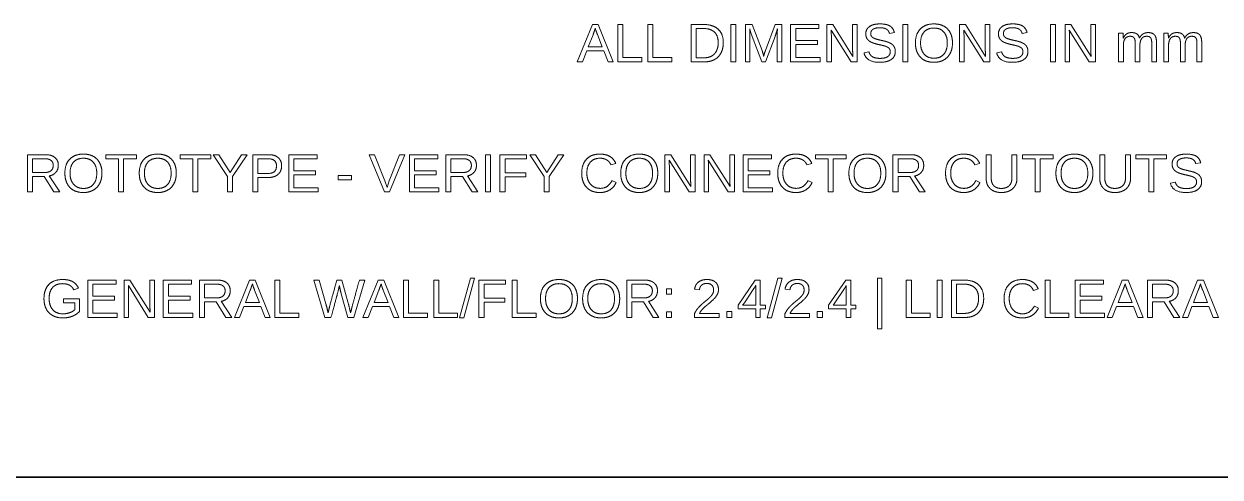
# Model space of a CAD drawing. Header units: millimetres. Extents: x 10 to 410, y 10 to 287.
# Drawn here: x 65.1 to 120.2, y 10 to 30.9 of the extents above; entities that cross this region are included whole.
import ezdxf

# ---------------------------------------------------------------- set-up
doc = ezdxf.new("R2010")
doc.units = ezdxf.units.MM
doc.layers.add('border', color=7, linetype='Continuous', lineweight=35)
doc.layers.add('dimensions', color=7, linetype='Continuous', lineweight=13)

msp = doc.modelspace()

# ---------------------------------------------------------------- linework, layer by layer
at = {"layer": 'border'}
msp.add_line((10, 10), (410, 10), dxfattribs=at)
at = {"layer": 'dimensions'}
for p, q in [((91.317, 30.859), (90.615, 29.139)), ((91.582, 30.859), (91.317, 30.859)), ((92.273, 29.139), (91.582, 30.859)), ((92.483, 30.859), (92.483, 29.139)), ((92.716, 30.859), (92.483, 30.859)), ((92.716, 29.33), (92.716, 30.859)), ((93.873, 30.859), (93.873, 29.139)), ((94.106, 30.859), (93.873, 30.859)), ((94.106, 29.33), (94.106, 30.859)), ((95.865, 30.859), (95.865, 29.139)), ((96.434, 30.859), (95.865, 30.859)), ((97.697, 30.859), (97.697, 29.139)), ((97.93, 30.859), (97.697, 30.859)), ((97.93, 29.139), (97.93, 30.859)), ((98.365, 30.859), (98.365, 29.139)), ((98.672, 30.859), (98.365, 30.859)), ((99.13, 29.667), (98.672, 30.859)), ((99.739, 30.859), (99.29, 29.667)), ((100.038, 30.859), (99.739, 30.859)), ((100.038, 29.139), (100.038, 30.859)), ((100.448, 30.859), (100.448, 29.139)), ((101.753, 30.859), (100.448, 30.859)), ((101.753, 30.669), (101.753, 30.859)), ((102.115, 30.859), (102.115, 29.139)), ((102.386, 30.859), (102.115, 30.859)), ((103.317, 29.385), (102.386, 30.859)), ((103.302, 30.859), (103.302, 29.731)), ((103.512, 30.859), (103.302, 30.859)), ((103.512, 29.139), (103.512, 30.859)), ((105.614, 30.859), (105.614, 29.139)), ((105.847, 30.859), (105.614, 30.859)), ((105.847, 29.139), (105.847, 30.859)), ((108.228, 30.859), (108.228, 29.139)), ((108.499, 30.859), (108.228, 30.859)), ((109.429, 29.385), (108.499, 30.859)), ((109.414, 30.859), (109.414, 29.731)), ((109.624, 30.859), (109.414, 30.859)), ((109.624, 29.139), (109.624, 30.859)), ((112.421, 30.859), (112.421, 29.139)), ((112.654, 30.859), (112.421, 30.859)), ((112.654, 29.139), (112.654, 30.859)), ((113.09, 30.859), (113.09, 29.139)), ((113.361, 30.859), (113.09, 30.859)), ((114.291, 29.385), (113.361, 30.859)), ((114.276, 30.859), (114.276, 29.731)), ((114.486, 30.859), (114.276, 30.859)), ((114.486, 29.139), (114.486, 30.859)), ((91.125, 29.824), (91.345, 30.389)), ((91.436, 30.649), (91.447, 30.684)), ((91.447, 30.684), (91.479, 30.582)), ((91.548, 30.392), (91.769, 29.824)), ((96.099, 30.673), (96.429, 30.673)), ((96.099, 29.326), (96.099, 30.673)), ((98.564, 30.653), (98.605, 30.519)), ((98.568, 30.518), (98.564, 30.653)), ((98.573, 30.287), (98.568, 30.518)), ((98.605, 30.519), (98.673, 30.311)), ((98.673, 30.311), (99.124, 29.139)), ((99.287, 29.139), (99.731, 30.311)), ((100.681, 30.669), (101.753, 30.669)), ((100.681, 30.117), (100.681, 30.669)), ((102.311, 30.604), (103.231, 29.139)), ((102.317, 30.486), (102.311, 30.604)), ((102.323, 30.282), (102.317, 30.486)), ((104.999, 30.449), (105.228, 30.49)), ((108.423, 30.604), (109.343, 29.139)), ((108.429, 30.486), (108.423, 30.604)), ((108.435, 30.282), (108.429, 30.486)), ((111.111, 30.449), (111.34, 30.49)), ((113.285, 30.604), (114.205, 29.139)), ((113.291, 30.486), (113.285, 30.604)), ((113.297, 30.282), (113.291, 30.486)), ((115.758, 30.46), (115.551, 30.46)), ((117.841, 30.46), (117.633, 30.46)), ((91.769, 29.824), (91.125, 29.824)), ((98.573, 29.139), (98.573, 30.287)), ((99.828, 30.287), (99.828, 29.139)), ((101.68, 30.117), (100.681, 30.117)), ((100.681, 29.929), (101.68, 29.929)), ((100.681, 29.33), (100.681, 29.929)), ((101.68, 29.929), (101.68, 30.117)), ((102.323, 29.139), (102.323, 30.282)), ((108.435, 29.139), (108.435, 30.282)), ((113.297, 29.139), (113.297, 30.282)), ((115.558, 30.178), (115.558, 29.139)), ((115.771, 30.234), (115.768, 30.234)), ((115.776, 29.139), (115.776, 29.905)), ((116.322, 29.977), (116.322, 29.139)), ((116.52, 30.234), (116.516, 30.234)), ((116.539, 29.139), (116.539, 29.905)), ((117.085, 29.977), (117.085, 29.139)), ((117.302, 29.139), (117.302, 30.02)), ((117.64, 30.178), (117.64, 29.139)), ((117.854, 30.234), (117.85, 30.234)), ((117.859, 29.139), (117.859, 29.905)), ((118.405, 29.977), (118.405, 29.139)), ((118.602, 30.234), (118.599, 30.234)), ((118.622, 29.139), (118.622, 29.905)), ((119.167, 29.977), (119.167, 29.139)), ((119.385, 29.139), (119.385, 30.02)), ((90.857, 29.139), (91.055, 29.642)), ((91.055, 29.642), (91.838, 29.642)), ((91.838, 29.642), (92.035, 29.139)), ((93.585, 29.33), (92.716, 29.33)), ((93.585, 29.139), (93.585, 29.33)), ((94.976, 29.33), (94.106, 29.33)), ((94.976, 29.139), (94.976, 29.33)), ((96.482, 29.326), (96.099, 29.326)), ((101.803, 29.33), (100.681, 29.33)), ((101.803, 29.139), (101.803, 29.33)), ((104.055, 29.597), (103.829, 29.552)), ((110.167, 29.597), (109.941, 29.552)), ((90.615, 29.139), (90.857, 29.139)), ((92.035, 29.139), (92.273, 29.139)), ((92.483, 29.139), (93.585, 29.139)), ((93.873, 29.139), (94.976, 29.139)), ((95.865, 29.139), (96.509, 29.139)), ((97.697, 29.139), (97.93, 29.139)), ((98.365, 29.139), (98.573, 29.139)), ((99.124, 29.139), (99.287, 29.139)), ((99.828, 29.139), (100.038, 29.139)), ((100.448, 29.139), (101.803, 29.139)), ((102.115, 29.139), (102.323, 29.139)), ((103.231, 29.139), (103.512, 29.139)), ((105.614, 29.139), (105.847, 29.139)), ((108.228, 29.139), (108.435, 29.139)), ((109.343, 29.139), (109.624, 29.139)), ((112.421, 29.139), (112.654, 29.139)), ((113.09, 29.139), (113.297, 29.139)), ((114.205, 29.139), (114.486, 29.139)), ((115.558, 29.139), (115.776, 29.139)), ((116.322, 29.139), (116.539, 29.139)), ((117.085, 29.139), (117.302, 29.139)), ((117.64, 29.139), (117.859, 29.139)), ((118.405, 29.139), (118.622, 29.139)), ((119.167, 29.139), (119.385, 29.139)), ((65.295, 24.859), (65.295, 23.139)), ((66.105, 24.859), (65.295, 24.859)), ((68.896, 24.859), (68.896, 24.669)), ((70.31, 24.859), (68.896, 24.859)), ((70.31, 24.669), (70.31, 24.859)), ((72.323, 24.859), (72.323, 24.669)), ((73.737, 24.859), (72.323, 24.859)), ((73.737, 24.669), (73.737, 24.859)), ((73.849, 24.859), (74.51, 23.852)), ((74.105, 24.859), (73.849, 24.859)), ((74.629, 24.04), (74.105, 24.859)), ((75.15, 24.859), (74.629, 24.04)), ((74.742, 23.852), (75.406, 24.859)), ((75.406, 24.859), (75.15, 24.859)), ((75.667, 24.859), (75.667, 23.139)), ((76.39, 24.859), (75.667, 24.859)), ((77.334, 24.859), (77.334, 23.139)), ((78.639, 24.859), (77.334, 24.859)), ((78.639, 24.669), (78.639, 24.859)), ((81.029, 24.859), (81.731, 23.139)), ((81.274, 24.859), (81.029, 24.859)), ((81.75, 23.648), (81.274, 24.859)), ((82.429, 24.859), (81.956, 23.648)), ((81.973, 23.139), (82.675, 24.859)), ((82.675, 24.859), (82.429, 24.859)), ((82.891, 24.859), (82.891, 23.139)), ((84.196, 24.859), (82.891, 24.859)), ((84.196, 24.669), (84.196, 24.859)), ((84.558, 24.859), (84.558, 23.139)), ((85.367, 24.859), (84.558, 24.859)), ((86.389, 24.859), (86.389, 23.139)), ((86.622, 24.859), (86.389, 24.859)), ((86.622, 23.139), (86.622, 24.859)), ((87.058, 24.859), (87.058, 23.139)), ((88.28, 24.859), (87.058, 24.859)), ((88.28, 24.669), (88.28, 24.859)), ((88.435, 24.859), (89.097, 23.852)), ((88.691, 24.859), (88.435, 24.859)), ((89.215, 24.04), (88.691, 24.859)), ((89.736, 24.859), (89.215, 24.04)), ((89.329, 23.852), (89.993, 24.859)), ((89.993, 24.859), (89.736, 24.859)), ((94.652, 24.859), (94.652, 23.139)), ((94.923, 24.859), (94.652, 24.859)), ((95.853, 23.385), (94.923, 24.859)), ((95.839, 24.859), (95.839, 23.731)), ((96.049, 24.859), (95.839, 24.859)), ((96.049, 23.139), (96.049, 24.859)), ((96.458, 24.859), (96.458, 23.139)), ((96.729, 24.859), (96.458, 24.859)), ((97.659, 23.385), (96.729, 24.859)), ((97.644, 24.859), (97.644, 23.731)), ((97.854, 24.859), (97.644, 24.859)), ((97.854, 23.139), (97.854, 24.859)), ((98.263, 24.859), (98.263, 23.139)), ((99.568, 24.859), (98.263, 24.859)), ((99.568, 24.669), (99.568, 24.859)), ((101.587, 24.859), (101.587, 24.669)), ((103, 24.859), (101.587, 24.859)), ((103, 24.669), (103, 24.859)), ((105.162, 24.859), (105.162, 23.139)), ((105.972, 24.859), (105.162, 24.859)), ((109.456, 24.859), (109.456, 23.764)), ((109.689, 24.859), (109.456, 24.859)), ((109.689, 23.784), (109.689, 24.859)), ((110.643, 24.859), (110.643, 23.8)), ((110.875, 24.859), (110.643, 24.859)), ((110.875, 23.786), (110.875, 24.859)), ((111.124, 24.859), (111.124, 24.669)), ((112.538, 24.859), (111.124, 24.859)), ((112.538, 24.669), (112.538, 24.859)), ((114.688, 24.859), (114.688, 23.764)), ((114.921, 24.859), (114.688, 24.859)), ((114.921, 23.784), (114.921, 24.859)), ((115.875, 24.859), (115.875, 23.8)), ((116.107, 24.859), (115.875, 24.859)), ((116.107, 23.786), (116.107, 24.859)), ((116.356, 24.859), (116.356, 24.669)), ((117.77, 24.859), (116.356, 24.859)), ((117.77, 24.669), (117.77, 24.859)), ((65.529, 24.673), (66.082, 24.673)), ((65.529, 24.038), (65.529, 24.673)), ((68.896, 24.669), (69.487, 24.669)), ((69.487, 24.669), (69.487, 23.139)), ((69.719, 24.669), (70.31, 24.669)), ((69.719, 23.139), (69.719, 24.669)), ((72.323, 24.669), (72.914, 24.669)), ((72.914, 24.669), (72.914, 23.139)), ((73.146, 24.669), (73.737, 24.669)), ((73.146, 23.139), (73.146, 24.669)), ((75.9, 24.673), (76.362, 24.673)), ((75.9, 23.994), (75.9, 24.673)), ((77.567, 24.669), (78.639, 24.669)), ((77.567, 24.117), (77.567, 24.669)), ((83.124, 24.669), (84.196, 24.669)), ((83.124, 24.117), (83.124, 24.669)), ((84.791, 24.673), (85.344, 24.673)), ((84.791, 24.038), (84.791, 24.673)), ((87.291, 24.669), (88.28, 24.669)), ((87.291, 24.029), (87.291, 24.669)), ((92.17, 24.386), (92.391, 24.459)), ((94.847, 24.604), (95.768, 23.139)), ((94.854, 24.486), (94.847, 24.604)), ((94.86, 24.282), (94.854, 24.486)), ((94.86, 23.139), (94.86, 24.282)), ((96.653, 24.604), (97.573, 23.139)), ((96.659, 24.486), (96.653, 24.604)), ((96.665, 24.282), (96.659, 24.486)), ((96.665, 23.139), (96.665, 24.282)), ((98.496, 24.669), (99.568, 24.669)), ((98.496, 24.117), (98.496, 24.669)), ((101.199, 24.386), (101.42, 24.459)), ((101.587, 24.669), (102.178, 24.669)), ((102.178, 24.669), (102.178, 23.139)), ((102.41, 24.669), (103, 24.669)), ((102.41, 23.139), (102.41, 24.669)), ((105.396, 24.673), (105.948, 24.673)), ((105.396, 24.038), (105.396, 24.673)), ((108.931, 24.386), (109.152, 24.459)), ((111.124, 24.669), (111.715, 24.669)), ((111.715, 24.669), (111.715, 23.139)), ((111.947, 24.669), (112.538, 24.669)), ((111.947, 23.139), (111.947, 24.669)), ((116.356, 24.669), (116.947, 24.669)), ((116.947, 24.669), (116.947, 23.139)), ((117.179, 24.669), (117.77, 24.669)), ((117.179, 23.139), (117.179, 24.669)), ((119.11, 24.449), (119.34, 24.49)), ((66.091, 24.038), (65.529, 24.038)), ((65.529, 23.854), (66.064, 23.854)), ((65.529, 23.139), (65.529, 23.854)), ((66.064, 23.854), (66.511, 23.139)), ((66.78, 23.139), (66.292, 23.88)), ((74.51, 23.852), (74.51, 23.139)), ((74.742, 23.139), (74.742, 23.852)), ((76.372, 23.994), (75.9, 23.994)), ((75.9, 23.81), (76.405, 23.81)), ((75.9, 23.139), (75.9, 23.81)), ((78.566, 24.117), (77.567, 24.117)), ((77.567, 23.929), (78.566, 23.929)), ((77.567, 23.33), (77.567, 23.929)), ((78.566, 23.929), (78.566, 24.117)), ((79.602, 23.901), (79.602, 23.706)), ((80.212, 23.901), (79.602, 23.901)), ((79.602, 23.706), (80.212, 23.706)), ((80.212, 23.706), (80.212, 23.901)), ((84.122, 24.117), (83.124, 24.117)), ((83.124, 23.929), (84.122, 23.929)), ((83.124, 23.33), (83.124, 23.929)), ((84.122, 23.929), (84.122, 24.117)), ((85.354, 24.038), (84.791, 24.038)), ((84.791, 23.854), (85.327, 23.854)), ((84.791, 23.139), (84.791, 23.854)), ((85.327, 23.854), (85.774, 23.139)), ((86.042, 23.139), (85.554, 23.88)), ((88.251, 24.029), (87.291, 24.029)), ((87.291, 23.836), (88.251, 23.836)), ((87.291, 23.139), (87.291, 23.836)), ((88.251, 23.836), (88.251, 24.029)), ((89.097, 23.852), (89.097, 23.139)), ((89.329, 23.139), (89.329, 23.852)), ((99.495, 24.117), (98.496, 24.117)), ((98.496, 23.929), (99.495, 23.929)), ((98.496, 23.33), (98.496, 23.929)), ((99.495, 23.929), (99.495, 24.117)), ((105.958, 24.038), (105.396, 24.038)), ((105.396, 23.854), (105.931, 23.854)), ((105.396, 23.139), (105.396, 23.854)), ((105.931, 23.854), (106.378, 23.139)), ((106.647, 23.139), (106.158, 23.88)), ((78.689, 23.33), (77.567, 23.33)), ((78.689, 23.139), (78.689, 23.33)), ((81.853, 23.344), (81.75, 23.648)), ((81.956, 23.648), (81.853, 23.344)), ((84.246, 23.33), (83.124, 23.33)), ((84.246, 23.139), (84.246, 23.33)), ((92.407, 23.569), (92.217, 23.664)), ((99.618, 23.33), (98.496, 23.33)), ((99.618, 23.139), (99.618, 23.33)), ((101.436, 23.569), (101.245, 23.664)), ((109.167, 23.569), (108.977, 23.664)), ((118.167, 23.597), (117.941, 23.552)), ((65.295, 23.139), (65.529, 23.139)), ((66.511, 23.139), (66.78, 23.139)), ((69.487, 23.139), (69.719, 23.139)), ((72.914, 23.139), (73.146, 23.139)), ((74.51, 23.139), (74.742, 23.139)), ((75.667, 23.139), (75.9, 23.139)), ((77.334, 23.139), (78.689, 23.139)), ((81.731, 23.139), (81.973, 23.139)), ((82.891, 23.139), (84.246, 23.139)), ((84.558, 23.139), (84.791, 23.139)), ((85.774, 23.139), (86.042, 23.139)), ((86.389, 23.139), (86.622, 23.139)), ((87.058, 23.139), (87.291, 23.139)), ((89.097, 23.139), (89.329, 23.139)), ((94.652, 23.139), (94.86, 23.139)), ((95.768, 23.139), (96.049, 23.139)), ((96.458, 23.139), (96.665, 23.139)), ((97.573, 23.139), (97.854, 23.139)), ((98.263, 23.139), (99.618, 23.139)), ((102.178, 23.139), (102.41, 23.139)), ((105.162, 23.139), (105.396, 23.139)), ((106.378, 23.139), (106.647, 23.139)), ((111.715, 23.139), (111.947, 23.139)), ((116.947, 23.139), (117.179, 23.139)), ((68.075, 19.079), (68.075, 17.359)), ((69.38, 19.079), (68.075, 19.079)), ((68.308, 18.889), (69.38, 18.889)), ((68.308, 18.337), (68.308, 18.889)), ((69.38, 18.889), (69.38, 19.079)), ((69.742, 19.079), (69.742, 17.359)), ((70.013, 19.079), (69.742, 19.079)), ((69.938, 18.824), (70.858, 17.359)), ((69.944, 18.706), (69.938, 18.824)), ((70.944, 17.604), (70.013, 19.079)), ((70.929, 19.079), (70.929, 17.951)), ((71.139, 19.079), (70.929, 19.079)), ((71.139, 17.359), (71.139, 19.079)), ((71.548, 19.079), (71.548, 17.359)), ((72.853, 19.079), (71.548, 19.079)), ((71.781, 18.889), (72.853, 18.889)), ((71.781, 18.337), (71.781, 18.889)), ((72.853, 18.889), (72.853, 19.079)), ((73.215, 19.079), (73.215, 17.359)), ((74.025, 19.079), (73.215, 19.079)), ((73.448, 18.892), (74.001, 18.892)), ((73.448, 18.258), (73.448, 18.892)), ((75.522, 19.079), (74.821, 17.359)), ((75.787, 19.079), (75.522, 19.079)), ((75.641, 18.869), (75.652, 18.903)), ((75.652, 18.903), (75.685, 18.802)), ((76.478, 17.359), (75.787, 19.079)), ((76.688, 19.079), (76.688, 17.359)), ((76.921, 19.079), (76.688, 19.079)), ((76.921, 17.55), (76.921, 19.079)), ((78.486, 19.079), (78.993, 17.359)), ((78.729, 19.079), (78.486, 19.079)), ((79.038, 17.987), (78.729, 19.079)), ((79.769, 19.079), (79.546, 19.079)), ((80.068, 18.009), (79.769, 19.079)), ((80.32, 17.359), (80.826, 19.079)), ((80.826, 19.079), (80.583, 19.079)), ((81.449, 19.079), (80.747, 17.359)), ((81.714, 19.079), (81.449, 19.079)), ((81.567, 18.869), (81.578, 18.903)), ((81.578, 18.903), (81.611, 18.802)), ((82.405, 17.359), (81.714, 19.079)), ((82.615, 19.079), (82.615, 17.359)), ((82.848, 19.079), (82.615, 19.079)), ((82.848, 17.55), (82.848, 19.079)), ((84.005, 19.079), (84.005, 17.359)), ((84.238, 19.079), (84.005, 19.079)), ((84.238, 17.55), (84.238, 19.079)), ((85.692, 19.171), (85.19, 17.335)), ((85.388, 17.335), (85.885, 19.171)), ((85.885, 19.171), (85.692, 19.171)), ((86.09, 19.079), (86.09, 17.359)), ((87.312, 19.079), (86.09, 19.079)), ((86.323, 18.889), (87.312, 18.889)), ((86.323, 18.249), (86.323, 18.889)), ((87.312, 18.889), (87.312, 19.079)), ((87.617, 19.079), (87.617, 17.359)), ((87.85, 19.079), (87.617, 19.079)), ((87.85, 17.55), (87.85, 19.079)), ((92.897, 19.079), (92.897, 17.359)), ((93.706, 19.079), (92.897, 19.079)), ((93.13, 18.892), (93.683, 18.892)), ((93.13, 18.258), (93.13, 18.892)), ((98.816, 19.079), (98.029, 17.919)), ((99.047, 19.079), (98.816, 19.079)), ((98.839, 18.831), (98.839, 17.922)), ((99.047, 17.922), (99.047, 19.079)), ((99.863, 19.171), (99.362, 17.335)), ((99.559, 17.335), (100.056, 19.171)), ((100.056, 19.171), (99.863, 19.171)), ((102.986, 19.079), (102.198, 17.919)), ((103.217, 19.079), (102.986, 19.079)), ((103.009, 18.831), (103.009, 17.922)), ((103.217, 17.922), (103.217, 19.079)), ((104.449, 19.171), (104.449, 16.829)), ((104.652, 19.171), (104.449, 19.171)), ((104.652, 16.829), (104.652, 19.171)), ((105.775, 19.079), (105.775, 17.359)), ((106.008, 19.079), (105.775, 19.079)), ((106.008, 17.55), (106.008, 19.079)), ((107.191, 19.079), (107.191, 17.359)), ((107.424, 19.079), (107.191, 19.079)), ((107.424, 17.359), (107.424, 19.079)), ((107.86, 19.079), (107.86, 17.359)), ((108.429, 19.079), (107.86, 19.079)), ((108.093, 18.892), (108.424, 18.892)), ((108.093, 17.546), (108.093, 18.892)), ((112.166, 19.079), (112.166, 17.359)), ((112.399, 19.079), (112.166, 19.079)), ((112.399, 17.55), (112.399, 19.079)), ((113.556, 19.079), (113.556, 17.359)), ((114.861, 19.079), (113.556, 19.079)), ((113.789, 18.889), (114.861, 18.889)), ((113.789, 18.337), (113.789, 18.889)), ((114.861, 18.889), (114.861, 19.079)), ((115.725, 19.079), (115.023, 17.359)), ((115.99, 19.079), (115.725, 19.079)), ((115.844, 18.869), (115.854, 18.903)), ((115.854, 18.903), (115.887, 18.802)), ((116.681, 17.359), (115.99, 19.079)), ((116.891, 19.079), (116.891, 17.359)), ((117.7, 19.079), (116.891, 19.079)), ((117.124, 18.892), (117.677, 18.892)), ((117.124, 18.258), (117.124, 18.892)), ((119.198, 19.079), (118.496, 17.359)), ((119.463, 19.079), (119.198, 19.079)), ((119.316, 18.869), (119.327, 18.903)), ((119.327, 18.903), (119.36, 18.802)), ((120.154, 17.359), (119.463, 19.079)), ((66.954, 18.22), (66.954, 18.024)), ((67.683, 18.22), (66.954, 18.22)), ((67.423, 18.634), (67.645, 18.699)), ((67.683, 17.626), (67.683, 18.22)), ((69.307, 18.337), (68.308, 18.337)), ((69.307, 18.149), (69.307, 18.337)), ((69.95, 18.502), (69.944, 18.706)), ((69.95, 17.359), (69.95, 18.502)), ((72.78, 18.337), (71.781, 18.337)), ((72.78, 18.149), (72.78, 18.337)), ((74.011, 18.258), (73.448, 18.258)), ((75.331, 18.044), (75.551, 18.609)), ((75.753, 18.612), (75.974, 18.044)), ((79.744, 18.452), (80.042, 17.359)), ((81.257, 18.044), (81.477, 18.609)), ((81.68, 18.612), (81.901, 18.044)), ((87.283, 18.249), (86.323, 18.249)), ((87.283, 18.056), (87.283, 18.249)), ((93.693, 18.258), (93.13, 18.258)), ((94.725, 18.68), (94.725, 18.427)), ((94.963, 18.68), (94.725, 18.68)), ((94.725, 18.427), (94.963, 18.427)), ((94.963, 18.427), (94.963, 18.68)), ((96.022, 18.654), (96.246, 18.634)), ((98.317, 18.037), (98.757, 18.686)), ((100.192, 18.654), (100.416, 18.634)), ((102.487, 18.037), (102.927, 18.686)), ((111.628, 18.605), (111.849, 18.679)), ((114.788, 18.337), (113.789, 18.337)), ((114.788, 18.149), (114.788, 18.337)), ((115.533, 18.044), (115.753, 18.609)), ((115.956, 18.612), (116.177, 18.044)), ((117.687, 18.258), (117.124, 18.258)), ((119.006, 18.044), (119.226, 18.609)), ((119.429, 18.612), (119.65, 18.044)), ((66.954, 18.024), (67.468, 18.024)), ((67.468, 18.024), (67.468, 17.714)), ((68.308, 18.149), (69.307, 18.149)), ((68.308, 17.55), (68.308, 18.149)), ((71.781, 18.149), (72.78, 18.149)), ((71.781, 17.55), (71.781, 18.149)), ((73.448, 18.073), (73.984, 18.073)), ((73.448, 17.359), (73.448, 18.073)), ((73.984, 18.073), (74.431, 17.359)), ((74.7, 17.359), (74.211, 18.1)), ((75.062, 17.359), (75.26, 17.862)), ((75.26, 17.862), (76.044, 17.862)), ((75.974, 18.044), (75.331, 18.044)), ((76.044, 17.862), (76.24, 17.359)), ((80.989, 17.359), (81.187, 17.862)), ((81.187, 17.862), (81.97, 17.862)), ((81.901, 18.044), (81.257, 18.044)), ((81.97, 17.862), (82.167, 17.359)), ((86.323, 18.056), (87.283, 18.056)), ((86.323, 17.359), (86.323, 18.056)), ((93.13, 18.073), (93.666, 18.073)), ((93.13, 17.359), (93.13, 18.073)), ((93.666, 18.073), (94.113, 17.359)), ((94.381, 17.359), (93.893, 18.1)), ((98.029, 17.919), (98.029, 17.749)), ((98.029, 17.749), (98.839, 17.749)), ((98.231, 17.922), (98.251, 17.946)), ((98.839, 17.922), (98.231, 17.922)), ((98.251, 17.946), (98.317, 18.037)), ((98.839, 17.749), (98.839, 17.359)), ((99.288, 17.922), (99.047, 17.922)), ((99.047, 17.749), (99.288, 17.749)), ((99.047, 17.359), (99.047, 17.749)), ((99.288, 17.749), (99.288, 17.922)), ((102.198, 17.919), (102.198, 17.749)), ((102.198, 17.749), (103.009, 17.749)), ((102.401, 17.922), (102.421, 17.946)), ((103.009, 17.922), (102.401, 17.922)), ((102.421, 17.946), (102.487, 18.037)), ((103.009, 17.749), (103.009, 17.359)), ((103.458, 17.922), (103.217, 17.922)), ((103.217, 17.749), (103.458, 17.749)), ((103.217, 17.359), (103.217, 17.749)), ((103.458, 17.749), (103.458, 17.922)), ((111.865, 17.789), (111.675, 17.884)), ((113.789, 18.149), (114.788, 18.149)), ((113.789, 17.55), (113.789, 18.149)), ((115.265, 17.359), (115.463, 17.862)), ((115.463, 17.862), (116.246, 17.862)), ((116.177, 18.044), (115.533, 18.044)), ((116.246, 17.862), (116.443, 17.359)), ((117.124, 18.073), (117.66, 18.073)), ((117.124, 17.359), (117.124, 18.073)), ((117.66, 18.073), (118.107, 17.359)), ((118.375, 17.359), (117.887, 18.1)), ((118.738, 17.359), (118.936, 17.862)), ((118.936, 17.862), (119.719, 17.862)), ((119.65, 18.044), (119.006, 18.044)), ((119.719, 17.862), (119.916, 17.359)), ((68.075, 17.359), (69.43, 17.359)), ((69.43, 17.55), (68.308, 17.55)), ((69.43, 17.359), (69.43, 17.55)), ((69.742, 17.359), (69.95, 17.359)), ((70.858, 17.359), (71.139, 17.359)), ((71.548, 17.359), (72.903, 17.359)), ((72.903, 17.55), (71.781, 17.55)), ((72.903, 17.359), (72.903, 17.55)), ((73.215, 17.359), (73.448, 17.359)), ((74.431, 17.359), (74.7, 17.359)), ((74.821, 17.359), (75.062, 17.359)), ((76.24, 17.359), (76.478, 17.359)), ((76.688, 17.359), (77.791, 17.359)), ((77.791, 17.55), (76.921, 17.55)), ((77.791, 17.359), (77.791, 17.55)), ((78.993, 17.359), (79.271, 17.359)), ((80.042, 17.359), (80.32, 17.359)), ((80.187, 17.607), (80.176, 17.564)), ((80.747, 17.359), (80.989, 17.359)), ((82.167, 17.359), (82.405, 17.359)), ((82.615, 17.359), (83.717, 17.359)), ((83.717, 17.55), (82.848, 17.55)), ((83.717, 17.359), (83.717, 17.55)), ((84.005, 17.359), (85.107, 17.359)), ((85.107, 17.55), (84.238, 17.55)), ((85.107, 17.359), (85.107, 17.55)), ((85.19, 17.335), (85.388, 17.335)), ((86.09, 17.359), (86.323, 17.359)), ((87.617, 17.359), (88.719, 17.359)), ((88.719, 17.55), (87.85, 17.55)), ((88.719, 17.359), (88.719, 17.55)), ((92.897, 17.359), (93.13, 17.359)), ((94.113, 17.359), (94.381, 17.359)), ((94.725, 17.612), (94.725, 17.359)), ((94.963, 17.612), (94.725, 17.612)), ((94.725, 17.359), (94.963, 17.359)), ((94.963, 17.359), (94.963, 17.612)), ((96.012, 17.514), (96.012, 17.359)), ((96.012, 17.359), (97.151, 17.359)), ((97.151, 17.546), (96.254, 17.546)), ((97.151, 17.359), (97.151, 17.546)), ((97.505, 17.626), (97.505, 17.359)), ((97.743, 17.626), (97.505, 17.626)), ((97.505, 17.359), (97.743, 17.359)), ((97.743, 17.359), (97.743, 17.626)), ((98.839, 17.359), (99.047, 17.359)), ((99.362, 17.335), (99.559, 17.335)), ((100.182, 17.514), (100.182, 17.359)), ((100.182, 17.359), (101.321, 17.359)), ((101.321, 17.546), (100.424, 17.546)), ((101.321, 17.359), (101.321, 17.546)), ((101.675, 17.626), (101.675, 17.359)), ((101.913, 17.626), (101.675, 17.626)), ((101.675, 17.359), (101.913, 17.359)), ((101.913, 17.359), (101.913, 17.626)), ((103.009, 17.359), (103.217, 17.359)), ((105.775, 17.359), (106.877, 17.359)), ((106.877, 17.55), (106.008, 17.55)), ((106.877, 17.359), (106.877, 17.55)), ((107.191, 17.359), (107.424, 17.359)), ((107.86, 17.359), (108.503, 17.359)), ((108.477, 17.546), (108.093, 17.546)), ((112.166, 17.359), (113.268, 17.359)), ((113.268, 17.55), (112.399, 17.55)), ((113.268, 17.359), (113.268, 17.55)), ((113.556, 17.359), (114.911, 17.359)), ((114.911, 17.55), (113.789, 17.55)), ((114.911, 17.359), (114.911, 17.55)), ((115.023, 17.359), (115.265, 17.359)), ((116.443, 17.359), (116.681, 17.359)), ((116.891, 17.359), (117.124, 17.359)), ((118.107, 17.359), (118.375, 17.359)), ((118.496, 17.359), (118.738, 17.359)), ((119.916, 17.359), (120.154, 17.359)), ((104.449, 16.829), (104.652, 16.829))]:
    msp.add_line(p, q, dxfattribs=at)
for points in [[(96.434, 30.859), (96.871, 30.859), (97.109, 30.64)], [(104.079, 30.765), (104.248, 30.885), (104.563, 30.885)], [(104.563, 30.885), (104.856, 30.885), (105.011, 30.795)], [(106.422, 30.652), (106.648, 30.885), (107.051, 30.885)], [(107.051, 30.885), (107.313, 30.885), (107.506, 30.781)], [(110.191, 30.765), (110.36, 30.885), (110.675, 30.885)], [(110.675, 30.885), (110.968, 30.885), (111.123, 30.795)], [(91.436, 30.649), (91.405, 30.548), (91.345, 30.389)], [(91.548, 30.392), (91.514, 30.476), (91.479, 30.582)], [(96.937, 30.505), (96.761, 30.673), (96.429, 30.673)], [(97.112, 30.017), (97.112, 30.337), (96.937, 30.505)], [(97.109, 30.64), (97.346, 30.421), (97.346, 30.017)], [(99.839, 30.653), (99.779, 30.435), (99.731, 30.311)], [(99.828, 30.287), (99.828, 30.477), (99.839, 30.653)], [(103.91, 30.425), (103.91, 30.646), (104.079, 30.765)], [(103.942, 30.254), (103.91, 30.328), (103.91, 30.425)], [(104.246, 30.641), (104.137, 30.573), (104.137, 30.437)], [(104.137, 30.437), (104.137, 30.358), (104.179, 30.306)], [(104.561, 30.709), (104.354, 30.709), (104.246, 30.641)], [(104.855, 30.648), (104.749, 30.709), (104.561, 30.709)], [(104.999, 30.449), (104.961, 30.586), (104.855, 30.648)], [(105.011, 30.795), (105.166, 30.706), (105.228, 30.49)], [(106.196, 30.007), (106.196, 30.42), (106.422, 30.652)], [(106.594, 30.514), (106.433, 30.333), (106.433, 30.007)], [(107.051, 30.695), (106.755, 30.695), (106.594, 30.514)], [(107.504, 30.511), (107.344, 30.695), (107.051, 30.695)], [(107.665, 30.007), (107.665, 30.328), (107.504, 30.511)], [(107.506, 30.781), (107.699, 30.676), (107.801, 30.477)], [(107.801, 30.477), (107.903, 30.278), (107.903, 30.007)], [(110.022, 30.425), (110.022, 30.646), (110.191, 30.765)], [(110.054, 30.254), (110.022, 30.328), (110.022, 30.425)], [(110.358, 30.641), (110.249, 30.573), (110.249, 30.437)], [(110.249, 30.437), (110.249, 30.358), (110.291, 30.306)], [(110.673, 30.709), (110.466, 30.709), (110.358, 30.641)], [(110.967, 30.648), (110.861, 30.709), (110.673, 30.709)], [(111.111, 30.449), (111.073, 30.586), (110.967, 30.648)], [(111.123, 30.795), (111.278, 30.706), (111.34, 30.49)], [(115.558, 30.178), (115.558, 30.409), (115.551, 30.46)], [(115.758, 30.46), (115.759, 30.454), (115.76, 30.427)], [(115.76, 30.427), (115.762, 30.4), (115.764, 30.366)], [(115.764, 30.366), (115.765, 30.331), (115.768, 30.234)], [(115.771, 30.234), (115.842, 30.375), (115.934, 30.43)], [(116.08, 30.315), (115.94, 30.315), (115.858, 30.208)], [(115.934, 30.43), (116.025, 30.485), (116.157, 30.485)], [(116.27, 30.242), (116.217, 30.315), (116.08, 30.315)], [(116.157, 30.485), (116.307, 30.485), (116.395, 30.425)], [(116.395, 30.425), (116.482, 30.365), (116.516, 30.234)], [(116.52, 30.234), (116.588, 30.367), (116.685, 30.426)], [(116.843, 30.315), (116.699, 30.315), (116.619, 30.208)], [(116.685, 30.426), (116.782, 30.485), (116.92, 30.485)], [(117.032, 30.242), (116.98, 30.315), (116.843, 30.315)], [(116.92, 30.485), (117.12, 30.485), (117.211, 30.376)], [(117.211, 30.376), (117.302, 30.267), (117.302, 30.02)], [(117.64, 30.178), (117.64, 30.409), (117.633, 30.46)], [(117.841, 30.46), (117.842, 30.454), (117.843, 30.427)], [(117.843, 30.427), (117.844, 30.4), (117.846, 30.366)], [(117.846, 30.366), (117.848, 30.331), (117.85, 30.234)], [(117.854, 30.234), (117.925, 30.375), (118.016, 30.43)], [(118.163, 30.315), (118.022, 30.315), (117.941, 30.208)], [(118.016, 30.43), (118.108, 30.485), (118.24, 30.485)], [(118.352, 30.242), (118.3, 30.315), (118.163, 30.315)], [(118.24, 30.485), (118.39, 30.485), (118.477, 30.425)], [(118.477, 30.425), (118.564, 30.365), (118.599, 30.234)], [(118.602, 30.234), (118.671, 30.367), (118.768, 30.426)], [(118.926, 30.315), (118.782, 30.315), (118.702, 30.208)], [(118.768, 30.426), (118.865, 30.485), (119.003, 30.485)], [(119.115, 30.242), (119.062, 30.315), (118.926, 30.315)], [(119.003, 30.485), (119.203, 30.485), (119.294, 30.376)], [(119.294, 30.376), (119.385, 30.267), (119.385, 30.02)], [(97.035, 29.648), (97.112, 29.805), (97.112, 30.017)], [(97.346, 30.017), (97.346, 29.751), (97.242, 29.551)], [(104.036, 30.124), (103.975, 30.179), (103.942, 30.254)], [(104.202, 30.023), (104.097, 30.068), (104.036, 30.124)], [(104.179, 30.306), (104.221, 30.254), (104.301, 30.218)], [(104.512, 29.933), (104.308, 29.978), (104.202, 30.023)], [(104.301, 30.218), (104.38, 30.182), (104.617, 30.129)], [(104.725, 29.883), (104.629, 29.906), (104.512, 29.933)], [(104.617, 30.129), (104.696, 30.111), (104.775, 30.092)], [(104.891, 29.825), (104.822, 29.86), (104.725, 29.883)], [(104.775, 30.092), (104.854, 30.073), (104.926, 30.047)], [(104.999, 29.739), (104.961, 29.791), (104.891, 29.825)], [(104.926, 30.047), (104.998, 30.021), (105.06, 29.985)], [(105.06, 29.985), (105.123, 29.95), (105.17, 29.899)], [(105.17, 29.899), (105.216, 29.847), (105.242, 29.778)], [(105.242, 29.778), (105.269, 29.708), (105.269, 29.614)], [(106.298, 29.533), (106.196, 29.736), (106.196, 30.007)], [(106.433, 30.007), (106.433, 29.684), (106.596, 29.494)], [(107.505, 29.488), (107.665, 29.672), (107.665, 30.007)], [(107.903, 30.007), (107.903, 29.738), (107.8, 29.535)], [(110.148, 30.124), (110.087, 30.179), (110.054, 30.254)], [(110.314, 30.023), (110.209, 30.068), (110.148, 30.124)], [(110.291, 30.306), (110.333, 30.254), (110.413, 30.218)], [(110.624, 29.933), (110.42, 29.978), (110.314, 30.023)], [(110.413, 30.218), (110.492, 30.182), (110.729, 30.129)], [(110.837, 29.883), (110.741, 29.906), (110.624, 29.933)], [(110.729, 30.129), (110.808, 30.111), (110.887, 30.092)], [(111.003, 29.825), (110.934, 29.86), (110.837, 29.883)], [(110.887, 30.092), (110.966, 30.073), (111.038, 30.047)], [(111.111, 29.739), (111.073, 29.791), (111.003, 29.825)], [(111.038, 30.047), (111.11, 30.021), (111.172, 29.985)], [(111.172, 29.985), (111.235, 29.95), (111.282, 29.899)], [(111.282, 29.899), (111.328, 29.847), (111.354, 29.778)], [(111.354, 29.778), (111.381, 29.708), (111.381, 29.614)], [(115.858, 30.208), (115.776, 30.1), (115.776, 29.905)], [(116.322, 29.977), (116.322, 30.168), (116.27, 30.242)], [(116.619, 30.208), (116.539, 30.101), (116.539, 29.905)], [(117.085, 29.977), (117.085, 30.168), (117.032, 30.242)], [(117.941, 30.208), (117.859, 30.1), (117.859, 29.905)], [(118.405, 29.977), (118.405, 30.168), (118.352, 30.242)], [(118.702, 30.208), (118.622, 30.101), (118.622, 29.905)], [(119.167, 29.977), (119.167, 30.168), (119.115, 30.242)], [(96.482, 29.326), (96.671, 29.326), (96.815, 29.409)], [(96.948, 29.246), (96.758, 29.139), (96.509, 29.139)], [(96.815, 29.409), (96.958, 29.492), (97.035, 29.648)], [(97.242, 29.551), (97.139, 29.352), (96.948, 29.246)], [(99.13, 29.667), (99.154, 29.595), (99.177, 29.512)], [(99.177, 29.512), (99.199, 29.43), (99.207, 29.393)], [(99.207, 29.393), (99.216, 29.442), (99.247, 29.542)], [(99.247, 29.542), (99.279, 29.641), (99.29, 29.667)], [(103.317, 29.385), (103.302, 29.624), (103.302, 29.731)], [(104.558, 29.115), (103.929, 29.115), (103.829, 29.552)], [(104.055, 29.597), (104.094, 29.442), (104.221, 29.37)], [(104.221, 29.37), (104.348, 29.297), (104.567, 29.297)], [(105.082, 29.246), (104.896, 29.115), (104.558, 29.115)], [(104.567, 29.297), (104.792, 29.297), (104.915, 29.374)], [(104.915, 29.374), (105.038, 29.452), (105.038, 29.602)], [(105.038, 29.602), (105.038, 29.686), (104.999, 29.739)], [(105.269, 29.614), (105.269, 29.376), (105.082, 29.246)], [(106.591, 29.222), (106.399, 29.33), (106.298, 29.533)], [(107.048, 29.115), (106.783, 29.115), (106.591, 29.222)], [(106.596, 29.494), (106.759, 29.304), (107.048, 29.304)], [(107.048, 29.304), (107.346, 29.304), (107.505, 29.488)], [(107.504, 29.224), (107.311, 29.115), (107.048, 29.115)], [(107.8, 29.535), (107.697, 29.332), (107.504, 29.224)], [(109.429, 29.385), (109.414, 29.624), (109.414, 29.731)], [(110.67, 29.115), (110.042, 29.115), (109.941, 29.552)], [(110.167, 29.597), (110.206, 29.442), (110.333, 29.37)], [(110.333, 29.37), (110.46, 29.297), (110.679, 29.297)], [(111.194, 29.246), (111.008, 29.115), (110.67, 29.115)], [(110.679, 29.297), (110.905, 29.297), (111.027, 29.374)], [(111.027, 29.374), (111.15, 29.452), (111.15, 29.602)], [(111.15, 29.602), (111.15, 29.686), (111.111, 29.739)], [(111.381, 29.614), (111.381, 29.376), (111.194, 29.246)], [(114.291, 29.385), (114.276, 29.624), (114.276, 29.731)], [(66.105, 24.859), (66.395, 24.859), (66.553, 24.729)], [(67.24, 24.652), (67.466, 24.885), (67.869, 24.885)], [(67.869, 24.885), (68.131, 24.885), (68.324, 24.781)], [(70.667, 24.652), (70.892, 24.885), (71.295, 24.885)], [(71.295, 24.885), (71.558, 24.885), (71.75, 24.781)], [(76.39, 24.859), (76.68, 24.859), (76.838, 24.724)], [(85.367, 24.859), (85.658, 24.859), (85.816, 24.729)], [(91.046, 24.652), (91.268, 24.885), (91.661, 24.885)], [(91.661, 24.885), (91.936, 24.885), (92.12, 24.778)], [(92.847, 24.652), (93.073, 24.885), (93.475, 24.885)], [(93.475, 24.885), (93.738, 24.885), (93.931, 24.781)], [(100.074, 24.652), (100.297, 24.885), (100.69, 24.885)], [(100.69, 24.885), (100.964, 24.885), (101.149, 24.778)], [(103.357, 24.652), (103.583, 24.885), (103.986, 24.885)], [(103.986, 24.885), (104.248, 24.885), (104.441, 24.781)], [(105.972, 24.859), (106.262, 24.859), (106.42, 24.729)], [(107.806, 24.652), (108.029, 24.885), (108.422, 24.885)], [(108.422, 24.885), (108.696, 24.885), (108.881, 24.778)], [(112.894, 24.652), (113.12, 24.885), (113.523, 24.885)], [(113.523, 24.885), (113.785, 24.885), (113.978, 24.781)], [(118.19, 24.765), (118.359, 24.885), (118.674, 24.885)], [(118.674, 24.885), (118.967, 24.885), (119.122, 24.795)], [(66.375, 24.594), (66.273, 24.673), (66.082, 24.673)], [(66.477, 24.365), (66.477, 24.515), (66.375, 24.594)], [(66.376, 24.124), (66.477, 24.21), (66.477, 24.365)], [(66.553, 24.729), (66.711, 24.599), (66.711, 24.367)], [(66.711, 24.367), (66.711, 24.176), (66.6, 24.045)], [(67.014, 24.007), (67.014, 24.42), (67.24, 24.652)], [(67.412, 24.514), (67.251, 24.333), (67.251, 24.007)], [(67.869, 24.695), (67.573, 24.695), (67.412, 24.514)], [(68.322, 24.511), (68.162, 24.695), (67.869, 24.695)], [(68.483, 24.007), (68.483, 24.328), (68.322, 24.511)], [(68.324, 24.781), (68.517, 24.676), (68.619, 24.477)], [(68.619, 24.477), (68.721, 24.278), (68.721, 24.007)], [(70.441, 24.007), (70.441, 24.42), (70.667, 24.652)], [(70.839, 24.514), (70.677, 24.333), (70.677, 24.007)], [(71.295, 24.695), (71, 24.695), (70.839, 24.514)], [(71.749, 24.511), (71.588, 24.695), (71.295, 24.695)], [(71.909, 24.007), (71.909, 24.328), (71.749, 24.511)], [(71.75, 24.781), (71.943, 24.676), (72.045, 24.477)], [(72.045, 24.477), (72.147, 24.278), (72.147, 24.007)], [(76.763, 24.339), (76.763, 24.673), (76.362, 24.673)], [(76.372, 23.994), (76.763, 23.994), (76.763, 24.339)], [(76.838, 24.724), (76.997, 24.588), (76.997, 24.342)], [(76.997, 24.342), (76.997, 24.098), (76.838, 23.954)], [(85.638, 24.594), (85.536, 24.673), (85.344, 24.673)], [(85.74, 24.365), (85.74, 24.515), (85.638, 24.594)], [(85.639, 24.124), (85.74, 24.21), (85.74, 24.365)], [(85.816, 24.729), (85.974, 24.599), (85.974, 24.367)], [(85.974, 24.367), (85.974, 24.176), (85.862, 24.045)], [(90.824, 24.007), (90.824, 24.419), (91.046, 24.652)], [(91.219, 24.511), (91.061, 24.327), (91.061, 24.007)], [(91.664, 24.695), (91.378, 24.695), (91.219, 24.511)], [(91.978, 24.615), (91.846, 24.695), (91.664, 24.695)], [(92.17, 24.386), (92.111, 24.536), (91.978, 24.615)], [(92.12, 24.778), (92.305, 24.67), (92.391, 24.459)], [(92.621, 24.007), (92.621, 24.42), (92.847, 24.652)], [(93.019, 24.514), (92.858, 24.333), (92.858, 24.007)], [(93.475, 24.695), (93.18, 24.695), (93.019, 24.514)], [(93.929, 24.511), (93.768, 24.695), (93.475, 24.695)], [(94.089, 24.007), (94.089, 24.328), (93.929, 24.511)], [(93.931, 24.781), (94.124, 24.676), (94.225, 24.477)], [(94.225, 24.477), (94.327, 24.278), (94.327, 24.007)], [(99.852, 24.007), (99.852, 24.419), (100.074, 24.652)], [(100.248, 24.511), (100.089, 24.327), (100.089, 24.007)], [(100.692, 24.695), (100.406, 24.695), (100.248, 24.511)], [(101.006, 24.615), (100.874, 24.695), (100.692, 24.695)], [(101.199, 24.386), (101.139, 24.536), (101.006, 24.615)], [(101.149, 24.778), (101.333, 24.67), (101.42, 24.459)], [(103.131, 24.007), (103.131, 24.42), (103.357, 24.652)], [(103.529, 24.514), (103.368, 24.333), (103.368, 24.007)], [(103.986, 24.695), (103.69, 24.695), (103.529, 24.514)], [(104.439, 24.511), (104.279, 24.695), (103.986, 24.695)], [(104.6, 24.007), (104.6, 24.328), (104.439, 24.511)], [(104.441, 24.781), (104.634, 24.676), (104.736, 24.477)], [(104.736, 24.477), (104.838, 24.278), (104.838, 24.007)], [(106.242, 24.594), (106.14, 24.673), (105.948, 24.673)], [(106.344, 24.365), (106.344, 24.515), (106.242, 24.594)], [(106.243, 24.124), (106.344, 24.21), (106.344, 24.365)], [(106.42, 24.729), (106.578, 24.599), (106.578, 24.367)], [(106.578, 24.367), (106.578, 24.176), (106.467, 24.045)], [(107.584, 24.007), (107.584, 24.419), (107.806, 24.652)], [(107.98, 24.511), (107.821, 24.327), (107.821, 24.007)], [(108.424, 24.695), (108.138, 24.695), (107.98, 24.511)], [(108.738, 24.615), (108.606, 24.695), (108.424, 24.695)], [(108.931, 24.386), (108.871, 24.536), (108.738, 24.615)], [(108.881, 24.778), (109.065, 24.67), (109.152, 24.459)], [(112.668, 24.007), (112.668, 24.42), (112.894, 24.652)], [(113.066, 24.514), (112.905, 24.333), (112.905, 24.007)], [(113.523, 24.695), (113.228, 24.695), (113.066, 24.514)], [(113.976, 24.511), (113.816, 24.695), (113.523, 24.695)], [(114.137, 24.007), (114.137, 24.328), (113.976, 24.511)], [(113.978, 24.781), (114.171, 24.676), (114.273, 24.477)], [(114.273, 24.477), (114.375, 24.278), (114.375, 24.007)], [(118.021, 24.425), (118.021, 24.646), (118.19, 24.765)], [(118.054, 24.254), (118.021, 24.328), (118.021, 24.425)], [(118.147, 24.124), (118.086, 24.179), (118.054, 24.254)], [(118.357, 24.641), (118.248, 24.573), (118.248, 24.437)], [(118.248, 24.437), (118.248, 24.358), (118.29, 24.306)], [(118.29, 24.306), (118.333, 24.254), (118.412, 24.218)], [(118.672, 24.709), (118.466, 24.709), (118.357, 24.641)], [(118.966, 24.648), (118.86, 24.709), (118.672, 24.709)], [(119.11, 24.449), (119.072, 24.586), (118.966, 24.648)], [(119.122, 24.795), (119.277, 24.706), (119.34, 24.49)], [(66.091, 24.038), (66.276, 24.038), (66.376, 24.124)], [(66.6, 24.045), (66.488, 23.915), (66.292, 23.88)], [(67.115, 23.533), (67.014, 23.736), (67.014, 24.007)], [(67.251, 24.007), (67.251, 23.684), (67.414, 23.494)], [(68.323, 23.488), (68.483, 23.672), (68.483, 24.007)], [(68.721, 24.007), (68.721, 23.738), (68.618, 23.535)], [(70.542, 23.533), (70.441, 23.736), (70.441, 24.007)], [(70.677, 24.007), (70.677, 23.684), (70.84, 23.494)], [(71.75, 23.488), (71.909, 23.672), (71.909, 24.007)], [(72.147, 24.007), (72.147, 23.738), (72.044, 23.535)], [(76.838, 23.954), (76.678, 23.81), (76.405, 23.81)], [(85.354, 24.038), (85.538, 24.038), (85.639, 24.124)], [(85.862, 24.045), (85.751, 23.915), (85.554, 23.88)], [(90.923, 23.532), (90.824, 23.733), (90.824, 24.007)], [(91.061, 24.007), (91.061, 23.691), (91.226, 23.499)], [(92.722, 23.533), (92.621, 23.736), (92.621, 24.007)], [(92.858, 24.007), (92.858, 23.684), (93.021, 23.494)], [(93.93, 23.488), (94.089, 23.672), (94.089, 24.007)], [(94.327, 24.007), (94.327, 23.738), (94.224, 23.535)], [(95.853, 23.385), (95.839, 23.624), (95.839, 23.731)], [(97.659, 23.385), (97.644, 23.624), (97.644, 23.731)], [(99.952, 23.532), (99.852, 23.733), (99.852, 24.007)], [(100.089, 24.007), (100.089, 23.691), (100.255, 23.499)], [(103.232, 23.533), (103.131, 23.736), (103.131, 24.007)], [(103.368, 24.007), (103.368, 23.684), (103.531, 23.494)], [(104.44, 23.488), (104.6, 23.672), (104.6, 24.007)], [(104.838, 24.007), (104.838, 23.738), (104.734, 23.535)], [(105.958, 24.038), (106.143, 24.038), (106.243, 24.124)], [(106.467, 24.045), (106.355, 23.915), (106.158, 23.88)], [(107.684, 23.532), (107.584, 23.733), (107.584, 24.007)], [(107.821, 24.007), (107.821, 23.691), (107.986, 23.499)], [(109.542, 23.415), (109.456, 23.562), (109.456, 23.764)], [(109.689, 23.784), (109.689, 23.548), (109.808, 23.426)], [(110.515, 23.431), (110.643, 23.557), (110.643, 23.8)], [(110.875, 23.786), (110.875, 23.578), (110.787, 23.426)], [(112.77, 23.533), (112.668, 23.736), (112.668, 24.007)], [(112.905, 24.007), (112.905, 23.684), (113.068, 23.494)], [(113.978, 23.488), (114.137, 23.672), (114.137, 24.007)], [(114.375, 24.007), (114.375, 23.738), (114.272, 23.535)], [(114.774, 23.415), (114.688, 23.562), (114.688, 23.764)], [(114.921, 23.784), (114.921, 23.548), (115.04, 23.426)], [(115.746, 23.431), (115.875, 23.557), (115.875, 23.8)], [(116.107, 23.786), (116.107, 23.578), (116.019, 23.426)], [(118.314, 24.023), (118.208, 24.068), (118.147, 24.124)], [(118.623, 23.933), (118.419, 23.978), (118.314, 24.023)], [(118.412, 24.218), (118.491, 24.182), (118.728, 24.129)], [(118.837, 23.883), (118.74, 23.906), (118.623, 23.933)], [(118.728, 24.129), (118.807, 24.111), (118.886, 24.092)], [(119.003, 23.825), (118.933, 23.86), (118.837, 23.883)], [(118.886, 24.092), (118.965, 24.073), (119.037, 24.047)], [(119.111, 23.739), (119.072, 23.791), (119.003, 23.825)], [(119.037, 24.047), (119.109, 24.021), (119.172, 23.985)], [(119.149, 23.602), (119.149, 23.686), (119.111, 23.739)], [(119.172, 23.985), (119.235, 23.95), (119.281, 23.899)], [(119.281, 23.899), (119.327, 23.847), (119.354, 23.778)], [(119.354, 23.778), (119.38, 23.708), (119.38, 23.614)], [(67.409, 23.222), (67.217, 23.33), (67.115, 23.533)], [(67.866, 23.115), (67.601, 23.115), (67.409, 23.222)], [(67.414, 23.494), (67.577, 23.304), (67.866, 23.304)], [(67.866, 23.304), (68.164, 23.304), (68.323, 23.488)], [(68.322, 23.224), (68.129, 23.115), (67.866, 23.115)], [(68.618, 23.535), (68.514, 23.332), (68.322, 23.224)], [(70.836, 23.222), (70.643, 23.33), (70.542, 23.533)], [(71.293, 23.115), (71.028, 23.115), (70.836, 23.222)], [(70.84, 23.494), (71.003, 23.304), (71.293, 23.304)], [(71.293, 23.304), (71.591, 23.304), (71.75, 23.488)], [(71.748, 23.224), (71.555, 23.115), (71.293, 23.115)], [(72.044, 23.535), (71.941, 23.332), (71.748, 23.224)], [(91.213, 23.223), (91.023, 23.331), (90.923, 23.532)], [(91.663, 23.115), (91.403, 23.115), (91.213, 23.223)], [(91.226, 23.499), (91.392, 23.307), (91.674, 23.307)], [(92.109, 23.231), (91.917, 23.115), (91.663, 23.115)], [(91.674, 23.307), (92.035, 23.307), (92.217, 23.664)], [(92.407, 23.569), (92.301, 23.347), (92.109, 23.231)], [(93.016, 23.222), (92.823, 23.33), (92.722, 23.533)], [(93.473, 23.115), (93.208, 23.115), (93.016, 23.222)], [(93.021, 23.494), (93.184, 23.304), (93.473, 23.304)], [(93.473, 23.304), (93.771, 23.304), (93.93, 23.488)], [(93.928, 23.224), (93.735, 23.115), (93.473, 23.115)], [(94.224, 23.535), (94.121, 23.332), (93.928, 23.224)], [(100.241, 23.223), (100.051, 23.331), (99.952, 23.532)], [(100.691, 23.115), (100.431, 23.115), (100.241, 23.223)], [(100.255, 23.499), (100.42, 23.307), (100.702, 23.307)], [(101.137, 23.231), (100.945, 23.115), (100.691, 23.115)], [(100.702, 23.307), (101.063, 23.307), (101.245, 23.664)], [(101.436, 23.569), (101.329, 23.347), (101.137, 23.231)], [(103.526, 23.222), (103.334, 23.33), (103.232, 23.533)], [(103.983, 23.115), (103.718, 23.115), (103.526, 23.222)], [(103.531, 23.494), (103.694, 23.304), (103.983, 23.304)], [(103.983, 23.304), (104.281, 23.304), (104.44, 23.488)], [(104.438, 23.224), (104.246, 23.115), (103.983, 23.115)], [(104.734, 23.535), (104.631, 23.332), (104.438, 23.224)], [(107.973, 23.223), (107.783, 23.331), (107.684, 23.532)], [(108.423, 23.115), (108.163, 23.115), (107.973, 23.223)], [(107.986, 23.499), (108.152, 23.307), (108.434, 23.307)], [(108.869, 23.231), (108.677, 23.115), (108.423, 23.115)], [(108.434, 23.307), (108.795, 23.307), (108.977, 23.664)], [(109.167, 23.569), (109.061, 23.347), (108.869, 23.231)], [(109.786, 23.192), (109.629, 23.269), (109.542, 23.415)], [(110.155, 23.115), (109.944, 23.115), (109.786, 23.192)], [(109.808, 23.426), (109.928, 23.304), (110.154, 23.304)], [(110.154, 23.304), (110.386, 23.304), (110.515, 23.431)], [(110.536, 23.195), (110.375, 23.115), (110.155, 23.115)], [(110.787, 23.426), (110.698, 23.275), (110.536, 23.195)], [(113.063, 23.222), (112.871, 23.33), (112.77, 23.533)], [(113.521, 23.115), (113.256, 23.115), (113.063, 23.222)], [(113.068, 23.494), (113.231, 23.304), (113.521, 23.304)], [(113.521, 23.304), (113.818, 23.304), (113.978, 23.488)], [(113.976, 23.224), (113.783, 23.115), (113.521, 23.115)], [(114.272, 23.535), (114.169, 23.332), (113.976, 23.224)], [(115.018, 23.192), (114.861, 23.269), (114.774, 23.415)], [(115.387, 23.115), (115.176, 23.115), (115.018, 23.192)], [(115.04, 23.426), (115.16, 23.304), (115.386, 23.304)], [(115.386, 23.304), (115.618, 23.304), (115.746, 23.431)], [(115.768, 23.195), (115.607, 23.115), (115.387, 23.115)], [(116.019, 23.426), (115.93, 23.275), (115.768, 23.195)], [(118.669, 23.115), (118.041, 23.115), (117.941, 23.552)], [(118.167, 23.597), (118.206, 23.442), (118.333, 23.37)], [(118.333, 23.37), (118.459, 23.297), (118.678, 23.297)], [(119.194, 23.246), (119.008, 23.115), (118.669, 23.115)], [(118.678, 23.297), (118.904, 23.297), (119.026, 23.374)], [(119.026, 23.374), (119.149, 23.452), (119.149, 23.602)], [(119.38, 23.614), (119.38, 23.376), (119.194, 23.246)], [(66.051, 18.227), (66.051, 18.646), (66.276, 18.875)], [(66.276, 18.875), (66.5, 19.105), (66.907, 19.105)], [(66.901, 18.914), (66.603, 18.914), (66.445, 18.734)], [(67.221, 18.847), (67.092, 18.914), (66.901, 18.914)], [(66.907, 19.105), (67.192, 19.105), (67.371, 19.008)], [(67.423, 18.634), (67.35, 18.78), (67.221, 18.847)], [(67.371, 19.008), (67.549, 18.912), (67.645, 18.699)], [(74.295, 18.814), (74.193, 18.892), (74.001, 18.892)], [(74.025, 19.079), (74.315, 19.079), (74.473, 18.949)], [(74.397, 18.585), (74.397, 18.735), (74.295, 18.814)], [(74.473, 18.949), (74.631, 18.819), (74.631, 18.587)], [(75.641, 18.869), (75.61, 18.768), (75.551, 18.609)], [(75.753, 18.612), (75.719, 18.696), (75.685, 18.802)], [(79.207, 17.857), (79.246, 18.016), (79.546, 19.079)], [(79.658, 18.819), (79.626, 18.677), (79.604, 18.582)], [(79.744, 18.452), (79.714, 18.554), (79.658, 18.819)], [(80.24, 17.836), (80.261, 17.924), (80.583, 19.079)], [(81.567, 18.869), (81.537, 18.768), (81.477, 18.609)], [(81.68, 18.612), (81.646, 18.696), (81.611, 18.802)], [(88.921, 18.227), (88.921, 18.64), (89.147, 18.872)], [(89.147, 18.872), (89.373, 19.105), (89.775, 19.105)], [(89.775, 18.914), (89.48, 18.914), (89.319, 18.734)], [(89.775, 19.105), (90.038, 19.105), (90.231, 19)], [(90.229, 18.731), (90.068, 18.914), (89.775, 18.914)], [(90.231, 19), (90.424, 18.896), (90.526, 18.697)], [(90.865, 18.227), (90.865, 18.64), (91.091, 18.872)], [(91.091, 18.872), (91.317, 19.105), (91.72, 19.105)], [(91.72, 18.914), (91.425, 18.914), (91.263, 18.734)], [(91.72, 19.105), (91.982, 19.105), (92.175, 19)], [(92.173, 18.731), (92.013, 18.914), (91.72, 18.914)], [(92.175, 19), (92.368, 18.896), (92.47, 18.697)], [(93.976, 18.814), (93.875, 18.892), (93.683, 18.892)], [(93.706, 19.079), (93.997, 19.079), (94.155, 18.949)], [(94.078, 18.585), (94.078, 18.735), (93.976, 18.814)], [(94.155, 18.949), (94.313, 18.819), (94.313, 18.587)], [(96.022, 18.654), (96.046, 18.861), (96.197, 18.983)], [(96.197, 18.983), (96.348, 19.105), (96.584, 19.105)], [(96.353, 18.848), (96.262, 18.771), (96.246, 18.634)], [(96.584, 18.924), (96.444, 18.924), (96.353, 18.848)], [(96.584, 19.105), (96.844, 19.105), (96.984, 18.982)], [(96.815, 18.846), (96.732, 18.924), (96.584, 18.924)], [(96.898, 18.626), (96.898, 18.768), (96.815, 18.846)], [(96.984, 18.982), (97.124, 18.859), (97.124, 18.634)], [(98.805, 18.767), (98.773, 18.709), (98.757, 18.686)], [(98.839, 18.831), (98.837, 18.824), (98.805, 18.767)], [(100.192, 18.654), (100.216, 18.861), (100.367, 18.983)], [(100.367, 18.983), (100.518, 19.105), (100.754, 19.105)], [(100.523, 18.848), (100.432, 18.771), (100.416, 18.634)], [(100.754, 18.924), (100.614, 18.924), (100.523, 18.848)], [(100.754, 19.105), (101.014, 19.105), (101.154, 18.982)], [(100.985, 18.846), (100.902, 18.924), (100.754, 18.924)], [(101.068, 18.626), (101.068, 18.768), (100.985, 18.846)], [(101.154, 18.982), (101.294, 18.859), (101.294, 18.634)], [(102.975, 18.767), (102.943, 18.709), (102.927, 18.686)], [(103.009, 18.831), (103.007, 18.824), (102.975, 18.767)], [(108.931, 18.724), (108.756, 18.892), (108.424, 18.892)], [(108.429, 19.079), (108.866, 19.079), (109.103, 18.86)], [(109.103, 18.86), (109.341, 18.641), (109.341, 18.237)], [(110.282, 18.227), (110.282, 18.638), (110.504, 18.872)], [(110.504, 18.872), (110.726, 19.105), (111.119, 19.105)], [(111.122, 18.914), (110.836, 18.914), (110.677, 18.731)], [(111.119, 19.105), (111.394, 19.105), (111.578, 18.997)], [(111.436, 18.835), (111.304, 18.914), (111.122, 18.914)], [(111.628, 18.605), (111.569, 18.756), (111.436, 18.835)], [(111.578, 18.997), (111.763, 18.89), (111.849, 18.679)], [(115.844, 18.869), (115.813, 18.768), (115.753, 18.609)], [(115.956, 18.612), (115.922, 18.696), (115.887, 18.802)], [(117.971, 18.814), (117.869, 18.892), (117.677, 18.892)], [(117.7, 19.079), (117.991, 19.079), (118.149, 18.949)], [(118.073, 18.585), (118.073, 18.735), (117.971, 18.814)], [(118.149, 18.949), (118.307, 18.819), (118.307, 18.587)], [(119.316, 18.869), (119.286, 18.768), (119.226, 18.609)], [(119.429, 18.612), (119.395, 18.696), (119.36, 18.802)], [(66.154, 17.752), (66.051, 17.954), (66.051, 18.227)], [(66.445, 18.734), (66.288, 18.554), (66.288, 18.227)], [(66.288, 18.227), (66.288, 17.901), (66.455, 17.713)], [(74.011, 18.258), (74.196, 18.258), (74.296, 18.344)], [(74.52, 18.265), (74.408, 18.134), (74.211, 18.1)], [(74.296, 18.344), (74.397, 18.43), (74.397, 18.585)], [(74.631, 18.587), (74.631, 18.396), (74.52, 18.265)], [(79.604, 18.582), (79.583, 18.487), (79.271, 17.359)], [(89.022, 17.753), (88.921, 17.956), (88.921, 18.227)], [(89.319, 18.734), (89.158, 18.553), (89.158, 18.227)], [(89.158, 18.227), (89.158, 17.904), (89.321, 17.714)], [(90.389, 18.227), (90.389, 18.548), (90.229, 18.731)], [(90.23, 17.708), (90.389, 17.891), (90.389, 18.227)], [(90.627, 18.227), (90.627, 17.957), (90.524, 17.755)], [(90.526, 18.697), (90.627, 18.498), (90.627, 18.227)], [(90.967, 17.753), (90.865, 17.956), (90.865, 18.227)], [(91.263, 18.734), (91.102, 18.553), (91.102, 18.227)], [(91.102, 18.227), (91.102, 17.904), (91.265, 17.714)], [(92.334, 18.227), (92.334, 18.548), (92.173, 18.731)], [(92.175, 17.708), (92.334, 17.891), (92.334, 18.227)], [(92.572, 18.227), (92.572, 17.957), (92.469, 17.755)], [(92.47, 18.697), (92.572, 18.498), (92.572, 18.227)], [(93.693, 18.258), (93.877, 18.258), (93.978, 18.344)], [(94.201, 18.265), (94.089, 18.134), (93.893, 18.1)], [(93.978, 18.344), (94.078, 18.43), (94.078, 18.585)], [(94.313, 18.587), (94.313, 18.396), (94.201, 18.265)], [(96.548, 18.128), (96.646, 18.204), (96.724, 18.28)], [(96.942, 18.237), (96.852, 18.138), (96.597, 17.93)], [(96.724, 18.28), (96.802, 18.355), (96.85, 18.438)], [(96.85, 18.438), (96.898, 18.521), (96.898, 18.626)], [(97.078, 18.435), (97.032, 18.336), (96.942, 18.237)], [(97.124, 18.634), (97.124, 18.533), (97.078, 18.435)], [(100.718, 18.128), (100.815, 18.204), (100.894, 18.28)], [(101.112, 18.237), (101.022, 18.138), (100.767, 17.93)], [(100.894, 18.28), (100.972, 18.355), (101.02, 18.438)], [(101.02, 18.438), (101.068, 18.521), (101.068, 18.626)], [(101.248, 18.435), (101.202, 18.336), (101.112, 18.237)], [(101.294, 18.634), (101.294, 18.533), (101.248, 18.435)], [(109.106, 18.237), (109.106, 18.557), (108.931, 18.724)], [(109.03, 17.868), (109.106, 18.024), (109.106, 18.237)], [(109.341, 18.237), (109.341, 17.971), (109.237, 17.771)], [(110.381, 17.752), (110.282, 17.952), (110.282, 18.227)], [(110.677, 18.731), (110.519, 18.547), (110.519, 18.227)], [(110.519, 18.227), (110.519, 17.911), (110.684, 17.719)], [(117.687, 18.258), (117.871, 18.258), (117.972, 18.344)], [(118.195, 18.265), (118.083, 18.134), (117.887, 18.1)], [(117.972, 18.344), (118.073, 18.43), (118.073, 18.585)], [(118.307, 18.587), (118.307, 18.396), (118.195, 18.265)], [(66.453, 17.442), (66.257, 17.55), (66.154, 17.752)], [(66.455, 17.713), (66.622, 17.524), (66.918, 17.524)], [(67.232, 17.575), (67.378, 17.626), (67.468, 17.714)], [(70.944, 17.604), (70.929, 17.844), (70.929, 17.951)], [(79.038, 17.987), (79.093, 17.781), (79.139, 17.564)], [(79.139, 17.564), (79.169, 17.698), (79.207, 17.857)], [(80.068, 18.009), (80.137, 17.746), (80.176, 17.564)], [(80.187, 17.607), (80.22, 17.747), (80.24, 17.836)], [(89.316, 17.442), (89.124, 17.55), (89.022, 17.753)], [(89.321, 17.714), (89.484, 17.524), (89.773, 17.524)], [(89.773, 17.524), (90.071, 17.524), (90.23, 17.708)], [(90.524, 17.755), (90.421, 17.552), (90.228, 17.443)], [(91.26, 17.442), (91.068, 17.55), (90.967, 17.753)], [(91.265, 17.714), (91.428, 17.524), (91.718, 17.524)], [(91.718, 17.524), (92.015, 17.524), (92.175, 17.708)], [(92.469, 17.755), (92.366, 17.552), (92.173, 17.443)], [(96.012, 17.514), (96.074, 17.657), (96.164, 17.766)], [(96.164, 17.766), (96.254, 17.875), (96.353, 17.964)], [(96.373, 17.724), (96.29, 17.631), (96.254, 17.546)], [(96.353, 17.964), (96.451, 18.052), (96.548, 18.128)], [(96.597, 17.93), (96.456, 17.816), (96.373, 17.724)], [(100.182, 17.514), (100.244, 17.657), (100.334, 17.766)], [(100.334, 17.766), (100.424, 17.875), (100.522, 17.964)], [(100.543, 17.724), (100.46, 17.631), (100.424, 17.546)], [(100.522, 17.964), (100.621, 18.052), (100.718, 18.128)], [(100.767, 17.93), (100.626, 17.816), (100.543, 17.724)], [(108.809, 17.629), (108.953, 17.712), (109.03, 17.868)], [(109.237, 17.771), (109.133, 17.572), (108.943, 17.465)], [(110.671, 17.443), (110.481, 17.551), (110.381, 17.752)], [(110.684, 17.719), (110.85, 17.526), (111.132, 17.526)], [(111.132, 17.526), (111.493, 17.526), (111.675, 17.884)], [(111.865, 17.789), (111.759, 17.567), (111.567, 17.451)], [(66.918, 17.335), (66.648, 17.335), (66.453, 17.442)], [(66.918, 17.524), (67.086, 17.524), (67.232, 17.575)], [(67.348, 17.411), (67.15, 17.335), (66.918, 17.335)], [(67.683, 17.626), (67.546, 17.487), (67.348, 17.411)], [(89.773, 17.335), (89.508, 17.335), (89.316, 17.442)], [(90.228, 17.443), (90.035, 17.335), (89.773, 17.335)], [(91.718, 17.335), (91.453, 17.335), (91.26, 17.442)], [(92.173, 17.443), (91.98, 17.335), (91.718, 17.335)], [(108.477, 17.546), (108.666, 17.546), (108.809, 17.629)], [(108.943, 17.465), (108.752, 17.359), (108.503, 17.359)], [(111.121, 17.335), (110.861, 17.335), (110.671, 17.443)], [(111.567, 17.451), (111.375, 17.335), (111.121, 17.335)]]:
    msp.add_open_spline(points, degree=2, dxfattribs=at)

doc.saveas('drawing.dxf')
